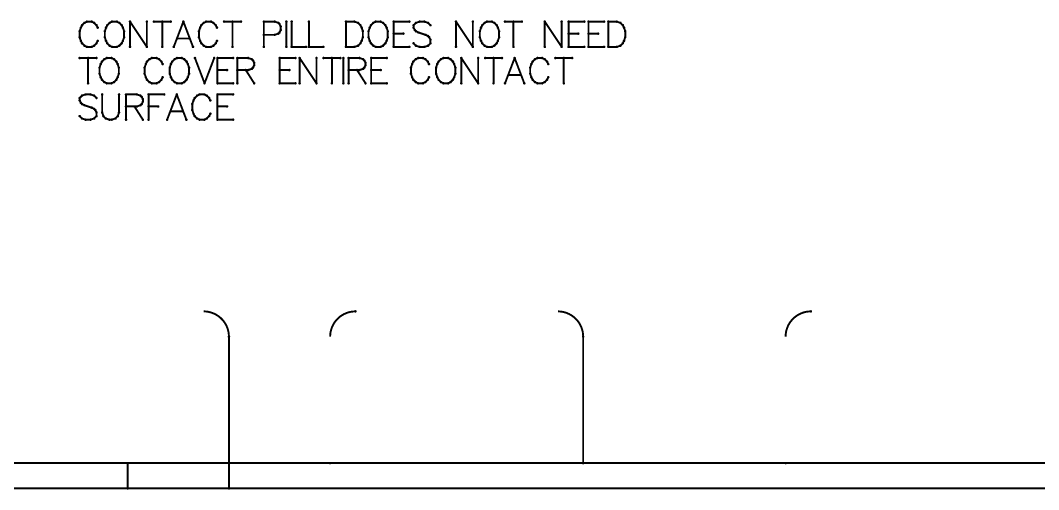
# Model space of a CAD drawing. Extents: x 0 to 200, y 0 to 200.
# Drawn here: x 67.76 to 108, y 117.95 to 136.51 of the extents above; entities that cross this region are included whole.
import ezdxf

# ---------------------------------------------------------------- set-up
doc = ezdxf.new("R2010")
doc.units = 0
doc.layers.get('0').update_dxf_attribs({"linetype": 'CONTINUOUS'})
doc.layers.add('gm1', color=1, linetype='CONTINUOUS')
doc.layers.add('gm2', color=1, linetype='CONTINUOUS')

# ---------------------------------------------------------------- blocks, each defined once
blk = doc.blocks.new('D10')
at = {"const_width": 0.05}
blk.add_lwpolyline([(-0.025, 0, 1), (0.025, 0, 1)], format="xyb", close=True, dxfattribs=at)

msp = doc.modelspace()

# ---------------------------------------------------------------- linework, layer by layer
at = {"layer": 'gm1', "color": 1, "const_width": 0.0762}
for points in [[(76.000152, 124.000248, 0.414214), (75.00015, 125.00025)], [(81.000162, 125.00025, 0.414214), (80.00016, 124.000248)], [(90.00018, 124.000248, 0.414214), (89.000178, 125.00025)], [(99.000198, 125.00025, 0.414214), (98.000196, 124.000248)]]:
    msp.add_lwpolyline(points, format="xyb", dxfattribs=at)
for points in [[(81.000162, 125.00025), (81.000162, 125.00025)], [(81.000162, 125.00025), (81.000162, 125.00025)], [(99.000198, 125.00025), (99.000198, 125.00025)], [(99.000198, 125.00025), (99.000198, 125.00025)], [(76.000152, 124.000248), (76.000152, 124.000248)], [(76.000152, 124.000248), (76.000152, 124.000248)], [(76.000152, 119.000238), (76.000152, 124.000248)], [(90.00018, 124.000248), (90.00018, 124.000248)], [(90.00018, 124.000248), (90.00018, 124.000248)], [(90.00018, 119.000238), (90.00018, 124.000248)], [(148.000296, 119.000238), (46.000092, 119.000238)], [(72.000144, 119.000238), (72.000144, 118.000236)], [(76.000152, 118.000236), (76.000152, 119.000238)], [(46.000092, 118.000236), (148.000296, 118.000236)]]:
    msp.add_lwpolyline(points, dxfattribs=at)
at = {"layer": 'gm2', "color": 1, "const_width": 0.0762}
for points in [[(70.19536, 136.317703), (70.290581, 136.412913)], [(70.290581, 136.412913), (70.385791, 136.460543)], [(70.385791, 136.460543), (70.576231, 136.460543)], [(70.576231, 136.460543), (70.671451, 136.412913)], [(70.671451, 136.412913), (70.766662, 136.317703)], [(71.285603, 136.412913), (71.190382, 136.317703)], [(71.380823, 136.460543), (71.285603, 136.412913)], [(71.571253, 136.460543), (71.380823, 136.460543)], [(71.666473, 136.412913), (71.571253, 136.460543)], [(71.761694, 136.317703), (71.666473, 136.412913)], [(72.090194, 136.460543), (72.090194, 135.460731)], [(72.756716, 135.460731), (72.090194, 136.460543)], [(72.756716, 136.460543), (72.756716, 135.460731)], [(73.699377, 136.460543), (73.032846, 136.460543)], [(73.366117, 135.460731), (73.366117, 136.460543)], [(74.199268, 136.460543), (73.818398, 135.460731)], [(74.580139, 135.460731), (74.199268, 136.460543)], [(75.00386, 136.412913), (74.90864, 136.317703)], [(75.09908, 136.460543), (75.00386, 136.412913)], [(75.289511, 136.460543), (75.09908, 136.460543)], [(75.384731, 136.412913), (75.289511, 136.460543)], [(75.479951, 136.317703), (75.384731, 136.412913)], [(76.474973, 136.460543), (75.808452, 136.460543)], [(76.141712, 135.460731), (76.141712, 136.460543)], [(77.808026, 136.460543), (77.379545, 136.460543)], [(77.379545, 136.460543), (77.379545, 135.460731)], [(77.950856, 136.412913), (77.808026, 136.460543)], [(77.998456, 136.365313), (77.950856, 136.412913)], [(78.269837, 135.460731), (78.269837, 136.460543)], [(78.479307, 136.460543), (78.479307, 135.460731)], [(79.160118, 135.460731), (79.160118, 136.460543)], [(80.626471, 135.460731), (80.626471, 136.460543)], [(80.626471, 136.460543), (80.959742, 136.460543)], [(80.959742, 136.460543), (81.102562, 136.412913)], [(81.102562, 136.412913), (81.197782, 136.317703)], [(81.707193, 136.412913), (81.611983, 136.317703)], [(81.802414, 136.460543), (81.707193, 136.412913)], [(81.992854, 136.460543), (81.802414, 136.460543)], [(82.088074, 136.412913), (81.992854, 136.460543)], [(82.183284, 136.317703), (82.088074, 136.412913)], [(83.130706, 136.460543), (82.511785, 136.460543)], [(82.511785, 136.460543), (82.511785, 135.460731)], [(83.297337, 136.317703), (83.392557, 136.412913)], [(83.392557, 136.412913), (83.535377, 136.460543)], [(83.535377, 136.460543), (83.725817, 136.460543)], [(83.725817, 136.460543), (83.868648, 136.412913)], [(83.868648, 136.412913), (83.963858, 136.317703)], [(84.97317, 135.460731), (84.97317, 136.460543)], [(84.97317, 136.460543), (85.639691, 135.460731)], [(85.639691, 135.460731), (85.639691, 136.460543)], [(86.106262, 136.412913), (86.011042, 136.317703)], [(86.201482, 136.460543), (86.106262, 136.412913)], [(86.391913, 136.460543), (86.201482, 136.460543)], [(86.487133, 136.412913), (86.391913, 136.460543)], [(86.582353, 136.317703), (86.487133, 136.412913)], [(87.577375, 136.460543), (86.910854, 136.460543)], [(87.244114, 136.460543), (87.244114, 135.460731)], [(89.148478, 135.460731), (88.481947, 136.460543)], [(88.481947, 136.460543), (88.481947, 135.460731)], [(89.148478, 135.460731), (89.148478, 136.460543)], [(90.04352, 136.460543), (89.424609, 136.460543)], [(89.424609, 136.460543), (89.424609, 135.460731)], [(90.21015, 135.460731), (90.21015, 136.460543)], [(90.21015, 136.460543), (90.829072, 136.460543)], [(90.995702, 135.460731), (90.995702, 136.460543)], [(90.995702, 136.460543), (91.328963, 136.460543)], [(91.328963, 136.460543), (91.471793, 136.412913)], [(91.471793, 136.412913), (91.567003, 136.317703)], [(70.10014, 136.079652), (70.14775, 136.222482)], [(70.10014, 135.841612), (70.10014, 136.079652)], [(70.14775, 136.222482), (70.19536, 136.317703)], [(70.766662, 136.317703), (70.814272, 136.222482)], [(71.142772, 136.222482), (71.095162, 136.079652)], [(71.095162, 136.079652), (71.095162, 135.841612)], [(71.190382, 136.317703), (71.142772, 136.222482)], [(71.809304, 136.222482), (71.761694, 136.317703)], [(71.856914, 136.079652), (71.809304, 136.222482)], [(71.856914, 135.841612), (71.856914, 136.079652)], [(74.86103, 136.222482), (74.81342, 136.079652)], [(74.81342, 136.079652), (74.81342, 135.841612)], [(74.90864, 136.317703), (74.86103, 136.222482)], [(75.479951, 136.317703), (75.527561, 136.222482)], [(77.950856, 135.984452), (77.998456, 136.032052)], [(78.046066, 136.270093), (77.998456, 136.365313)], [(77.998456, 136.032052), (78.046066, 136.127252)], [(78.046066, 136.127252), (78.046066, 136.270093)], [(81.197782, 136.317703), (81.245392, 136.222482)], [(81.245392, 136.222482), (81.293003, 136.079652)], [(81.293003, 136.079652), (81.293003, 135.841612)], [(81.564373, 136.222482), (81.516763, 136.079652)], [(81.516763, 136.079652), (81.516763, 135.841612)], [(81.611983, 136.317703), (81.564373, 136.222482)], [(82.230894, 136.222482), (82.183284, 136.317703)], [(82.278505, 136.079652), (82.230894, 136.222482)], [(82.278505, 135.841612), (82.278505, 136.079652)], [(83.297337, 136.222482), (83.297337, 136.317703)], [(83.344947, 136.127252), (83.297337, 136.222482)], [(83.392557, 136.079652), (83.344947, 136.127252)], [(83.487777, 136.032052), (83.392557, 136.079652)], [(83.773428, 135.936822), (83.487777, 136.032052)], [(85.963432, 136.222482), (85.915822, 136.079652)], [(85.915822, 136.079652), (85.915822, 135.841612)], [(86.011042, 136.317703), (85.963432, 136.222482)], [(86.629963, 136.222482), (86.582353, 136.317703)], [(86.677573, 136.079652), (86.629963, 136.222482)], [(86.677573, 135.841612), (86.677573, 136.079652)], [(91.567003, 136.317703), (91.614613, 136.222482)], [(91.614613, 136.222482), (91.662223, 136.079652)], [(91.662223, 136.079652), (91.662223, 135.841612)], [(70.14775, 135.698791), (70.10014, 135.841612)], [(70.14775, 135.698791), (70.19536, 135.603571)], [(70.19536, 135.603571), (70.290581, 135.508361)], [(70.671451, 135.508361), (70.766662, 135.603571)], [(70.766662, 135.603571), (70.814272, 135.698791)], [(71.095162, 135.841612), (71.142772, 135.698791)], [(71.142772, 135.698791), (71.190382, 135.603571)], [(71.190382, 135.603571), (71.285603, 135.508361)], [(71.666473, 135.508361), (71.761694, 135.603571)], [(71.761694, 135.603571), (71.809304, 135.698791)], [(71.809304, 135.698791), (71.856914, 135.841612)], [(73.961228, 135.794002), (74.437309, 135.794002)], [(74.81342, 135.841612), (74.86103, 135.698791)], [(74.86103, 135.698791), (74.90864, 135.603571)], [(74.90864, 135.603571), (75.00386, 135.508361)], [(75.384731, 135.508361), (75.479951, 135.603571)], [(75.479951, 135.603571), (75.527561, 135.698791)], [(77.379545, 135.936822), (77.808026, 135.936822)], [(77.808026, 135.936822), (77.950856, 135.984452)], [(81.197782, 135.603571), (81.102562, 135.508361)], [(81.245392, 135.698791), (81.197782, 135.603571)], [(81.293003, 135.841612), (81.245392, 135.698791)], [(81.516763, 135.841612), (81.564373, 135.698791)], [(81.564373, 135.698791), (81.611983, 135.603571)], [(81.611983, 135.603571), (81.707193, 135.508361)], [(82.088074, 135.508361), (82.183284, 135.603571)], [(82.183284, 135.603571), (82.230894, 135.698791)], [(82.230894, 135.698791), (82.278505, 135.841612)], [(82.892656, 135.984452), (82.511785, 135.984452)], [(83.392557, 135.508361), (83.297337, 135.603571)], [(83.868648, 135.889222), (83.773428, 135.936822)], [(83.916248, 135.841612), (83.868648, 135.889222)], [(83.868648, 135.508361), (83.963858, 135.603571)], [(83.963858, 135.746391), (83.916248, 135.841612)], [(83.963858, 135.603571), (83.963858, 135.746391)], [(85.915822, 135.841612), (85.963432, 135.698791)], [(85.963432, 135.698791), (86.011042, 135.603571)], [(86.011042, 135.603571), (86.106262, 135.508361)], [(86.487133, 135.508361), (86.582353, 135.603571)], [(86.582353, 135.603571), (86.629963, 135.698791)], [(86.629963, 135.698791), (86.677573, 135.841612)], [(89.80548, 135.984452), (89.424609, 135.984452)], [(90.21015, 135.984452), (90.591021, 135.984452)], [(91.567003, 135.603571), (91.471793, 135.508361)], [(91.614613, 135.698791), (91.567003, 135.603571)], [(91.662223, 135.841612), (91.614613, 135.698791)], [(70.290581, 135.508361), (70.385791, 135.460731)], [(70.385791, 135.460731), (70.576231, 135.460731)], [(70.576231, 135.460731), (70.671451, 135.508361)], [(71.285603, 135.508361), (71.380823, 135.460731)], [(71.380823, 135.460731), (71.571253, 135.460731)], [(71.571253, 135.460731), (71.666473, 135.508361)], [(75.00386, 135.508361), (75.09908, 135.460731)], [(75.09908, 135.460731), (75.289511, 135.460731)], [(75.289511, 135.460731), (75.384731, 135.508361)], [(78.479307, 135.460731), (79.050618, 135.460731)], [(79.160118, 135.460731), (79.731429, 135.460731)], [(80.959742, 135.460731), (80.626471, 135.460731)], [(81.102562, 135.508361), (80.959742, 135.460731)], [(81.707193, 135.508361), (81.802414, 135.460731)], [(81.802414, 135.460731), (81.992854, 135.460731)], [(81.992854, 135.460731), (82.088074, 135.508361)], [(82.511785, 135.460731), (83.130706, 135.460731)], [(83.392557, 135.508361), (83.535377, 135.460731)], [(83.535377, 135.460731), (83.725817, 135.460731)], [(83.725817, 135.460731), (83.868648, 135.508361)], [(86.106262, 135.508361), (86.201482, 135.460731)], [(86.201482, 135.460731), (86.391913, 135.460731)], [(86.391913, 135.460731), (86.487133, 135.508361)], [(89.424609, 135.460731), (90.04352, 135.460731)], [(90.829072, 135.460731), (90.21015, 135.460731)], [(91.328963, 135.460731), (90.995702, 135.460731)], [(91.471793, 135.508361), (91.328963, 135.460731)], [(70.766662, 135.02078), (70.10014, 135.02078)], [(70.433401, 134.021008), (70.433401, 135.02078)], [(70.933302, 134.78274), (70.885692, 134.639899)], [(70.980902, 134.87796), (70.933302, 134.78274)], [(71.076122, 134.97319), (70.980902, 134.87796)], [(71.171342, 135.02078), (71.076122, 134.97319)], [(71.361783, 135.02078), (71.171342, 135.02078)], [(71.456993, 134.97319), (71.361783, 135.02078)], [(71.552213, 134.87796), (71.456993, 134.97319)], [(71.599823, 134.78274), (71.552213, 134.87796)], [(71.647433, 134.639899), (71.599823, 134.78274)], [(72.713875, 134.78274), (72.666265, 134.639899)], [(72.761476, 134.87796), (72.713875, 134.78274)], [(72.856696, 134.97319), (72.761476, 134.87796)], [(72.951916, 135.02078), (72.856696, 134.97319)], [(73.142356, 135.02078), (72.951916, 135.02078)], [(73.237566, 134.97319), (73.142356, 135.02078)], [(73.332787, 134.87796), (73.237566, 134.97319)], [(73.380397, 134.78274), (73.332787, 134.87796)], [(73.708897, 134.78274), (73.661287, 134.639899)], [(73.756508, 134.87796), (73.708897, 134.78274)], [(73.851728, 134.97319), (73.756508, 134.87796)], [(73.946938, 135.02078), (73.851728, 134.97319)], [(74.137378, 135.02078), (73.946938, 135.02078)], [(74.232598, 134.97319), (74.137378, 135.02078)], [(74.327809, 134.87796), (74.232598, 134.97319)], [(74.375419, 134.78274), (74.327809, 134.87796)], [(74.423029, 134.639899), (74.375419, 134.78274)], [(75.03719, 134.021008), (74.656319, 135.02078)], [(75.418061, 135.02078), (75.03719, 134.021008)], [(75.546601, 135.02078), (75.546601, 134.021008)], [(76.165512, 135.02078), (75.546601, 135.02078)], [(76.332153, 134.021008), (76.332153, 135.02078)], [(76.332153, 135.02078), (76.760634, 135.02078)], [(76.760634, 135.02078), (76.903454, 134.97319)], [(76.903454, 134.97319), (76.951064, 134.92556)], [(76.951064, 134.92556), (76.998674, 134.83035)], [(76.998674, 134.83035), (76.998674, 134.735129)], [(78.007986, 134.021008), (78.007986, 135.02078)], [(78.007986, 135.02078), (78.626897, 135.02078)], [(79.460059, 134.021008), (78.793528, 135.02078)], [(78.793528, 135.02078), (78.793528, 134.021008)], [(79.460059, 135.02078), (79.460059, 134.021008)], [(80.402711, 135.02078), (79.736189, 135.02078)], [(80.06945, 135.02078), (80.06945, 134.021008)], [(80.521731, 134.021008), (80.521731, 135.02078)], [(81.159692, 135.02078), (80.731211, 135.02078)], [(80.731211, 135.02078), (80.731211, 134.021008)], [(81.302523, 134.97319), (81.159692, 135.02078)], [(81.350133, 134.92556), (81.302523, 134.97319)], [(81.397743, 134.83035), (81.350133, 134.92556)], [(81.397743, 134.735129), (81.397743, 134.83035)], [(82.240414, 135.02078), (81.621503, 135.02078)], [(81.621503, 135.02078), (81.621503, 134.021008)], [(83.240206, 134.78274), (83.192596, 134.639899)], [(83.287817, 134.87796), (83.240206, 134.78274)], [(83.383037, 134.97319), (83.287817, 134.87796)], [(83.478247, 135.02078), (83.383037, 134.97319)], [(83.668687, 135.02078), (83.478247, 135.02078)], [(83.763908, 134.97319), (83.668687, 135.02078)], [(83.859118, 134.87796), (83.763908, 134.97319)], [(83.906728, 134.78274), (83.859118, 134.87796)], [(84.235228, 134.78274), (84.187618, 134.639899)], [(84.282839, 134.87796), (84.235228, 134.78274)], [(84.378059, 134.97319), (84.282839, 134.87796)], [(84.473279, 135.02078), (84.378059, 134.97319)], [(84.663709, 135.02078), (84.473279, 135.02078)], [(84.75893, 134.97319), (84.663709, 135.02078)], [(84.85415, 134.87796), (84.75893, 134.97319)], [(84.90176, 134.78274), (84.85415, 134.87796)], [(84.94937, 134.639899), (84.90176, 134.78274)], [(85.18265, 135.02078), (85.18265, 134.021008)], [(85.849172, 134.021008), (85.18265, 135.02078)], [(85.849172, 135.02078), (85.849172, 134.021008)], [(86.791834, 135.02078), (86.125302, 135.02078)], [(86.458573, 134.021008), (86.458573, 135.02078)], [(87.291725, 135.02078), (86.910854, 134.021008)], [(87.672595, 134.021008), (87.291725, 135.02078)], [(87.953486, 134.78274), (87.905876, 134.639899)], [(88.001096, 134.87796), (87.953486, 134.78274)], [(88.096316, 134.97319), (88.001096, 134.87796)], [(88.191536, 135.02078), (88.096316, 134.97319)], [(88.381967, 135.02078), (88.191536, 135.02078)], [(88.477187, 134.97319), (88.381967, 135.02078)], [(88.572407, 134.87796), (88.477187, 134.97319)], [(88.620017, 134.78274), (88.572407, 134.87796)], [(88.900908, 135.02078), (89.567429, 135.02078)], [(89.234168, 135.02078), (89.234168, 134.021008)], [(70.885692, 134.639899), (70.885692, 134.401869)], [(70.885692, 134.401869), (70.933302, 134.259039)], [(71.599823, 134.259039), (71.647433, 134.401869)], [(71.647433, 134.401869), (71.647433, 134.639899)], [(72.666265, 134.639899), (72.666265, 134.401869)], [(72.666265, 134.401869), (72.713875, 134.259039)], [(73.661287, 134.639899), (73.661287, 134.401869)], [(73.661287, 134.401869), (73.708897, 134.259039)], [(74.375419, 134.259039), (74.423029, 134.401869)], [(74.423029, 134.401869), (74.423029, 134.639899)], [(75.546601, 134.544689), (75.927472, 134.544689)], [(76.760634, 134.544689), (76.332153, 134.544689)], [(76.665413, 134.544689), (76.998674, 134.021008)], [(76.903454, 134.592299), (76.760634, 134.544689)], [(76.951064, 134.639899), (76.903454, 134.592299)], [(76.998674, 134.735129), (76.951064, 134.639899)], [(78.007986, 134.544689), (78.388857, 134.544689)], [(80.731211, 134.544689), (81.159692, 134.544689)], [(81.397743, 134.021008), (81.064482, 134.544689)], [(81.159692, 134.544689), (81.302523, 134.592299)], [(81.302523, 134.592299), (81.350133, 134.639899)], [(81.350133, 134.639899), (81.397743, 134.735129)], [(81.621503, 134.544689), (82.002374, 134.544689)], [(83.192596, 134.639899), (83.192596, 134.401869)], [(83.192596, 134.401869), (83.240206, 134.259039)], [(84.187618, 134.639899), (84.187618, 134.401869)], [(84.187618, 134.401869), (84.235228, 134.259039)], [(84.90176, 134.259039), (84.94937, 134.401869)], [(84.94937, 134.401869), (84.94937, 134.639899)], [(87.905876, 134.639899), (87.905876, 134.401869)], [(87.905876, 134.401869), (87.953486, 134.259039)], [(70.933302, 134.259039), (70.980902, 134.163808)], [(70.980902, 134.163808), (71.076122, 134.068608)], [(71.076122, 134.068608), (71.171342, 134.021008)], [(71.171342, 134.021008), (71.361783, 134.021008)], [(71.361783, 134.021008), (71.456993, 134.068608)], [(71.456993, 134.068608), (71.552213, 134.163808)], [(71.552213, 134.163808), (71.599823, 134.259039)], [(72.713875, 134.259039), (72.761476, 134.163808)], [(72.761476, 134.163808), (72.856696, 134.068608)], [(72.856696, 134.068608), (72.951916, 134.021008)], [(72.951916, 134.021008), (73.142356, 134.021008)], [(73.142356, 134.021008), (73.237566, 134.068608)], [(73.237566, 134.068608), (73.332787, 134.163808)], [(73.332787, 134.163808), (73.380397, 134.259039)], [(73.708897, 134.259039), (73.756508, 134.163808)], [(73.756508, 134.163808), (73.851728, 134.068608)], [(73.851728, 134.068608), (73.946938, 134.021008)], [(73.946938, 134.021008), (74.137378, 134.021008)], [(74.137378, 134.021008), (74.232598, 134.068608)], [(74.232598, 134.068608), (74.327809, 134.163808)], [(74.327809, 134.163808), (74.375419, 134.259039)], [(75.546601, 134.021008), (76.165512, 134.021008)], [(78.626897, 134.021008), (78.007986, 134.021008)], [(81.621503, 134.021008), (82.240414, 134.021008)], [(83.240206, 134.259039), (83.287817, 134.163808)], [(83.287817, 134.163808), (83.383037, 134.068608)], [(83.383037, 134.068608), (83.478247, 134.021008)], [(83.478247, 134.021008), (83.668687, 134.021008)], [(83.668687, 134.021008), (83.763908, 134.068608)], [(83.763908, 134.068608), (83.859118, 134.163808)], [(83.859118, 134.163808), (83.906728, 134.259039)], [(84.235228, 134.259039), (84.282839, 134.163808)], [(84.282839, 134.163808), (84.378059, 134.068608)], [(84.378059, 134.068608), (84.473279, 134.021008)], [(84.473279, 134.021008), (84.663709, 134.021008)], [(84.663709, 134.021008), (84.75893, 134.068608)], [(84.75893, 134.068608), (84.85415, 134.163808)], [(84.85415, 134.163808), (84.90176, 134.259039)], [(87.053684, 134.354259), (87.529765, 134.354259)], [(87.953486, 134.259039), (88.001096, 134.163808)], [(88.001096, 134.163808), (88.096316, 134.068608)], [(88.096316, 134.068608), (88.191536, 134.021008)], [(88.191536, 134.021008), (88.381967, 134.021008)], [(88.381967, 134.021008), (88.477187, 134.068608)], [(88.477187, 134.068608), (88.572407, 134.163808)], [(88.572407, 134.163808), (88.620017, 134.259039)], [(70.19536, 133.533427), (70.338181, 133.581027)], [(70.338181, 133.581027), (70.528621, 133.581027)], [(70.528621, 133.581027), (70.671451, 133.533427)], [(70.990422, 133.581027), (70.990422, 132.866906)], [(71.656953, 132.866906), (71.656953, 133.581027)], [(71.933084, 133.581027), (71.933084, 132.581245)], [(71.933084, 133.581027), (72.361565, 133.581027)], [(72.361565, 133.581027), (72.504395, 133.533427)], [(72.823366, 132.581245), (72.823366, 133.581027)], [(72.823366, 133.581027), (73.442287, 133.581027)], [(73.937418, 133.581027), (73.556547, 132.581245)], [(74.318289, 132.581245), (73.937418, 133.581027)], [(74.83723, 133.581027), (74.742009, 133.533427)], [(75.02767, 133.581027), (74.83723, 133.581027)], [(75.12288, 133.533427), (75.02767, 133.581027)], [(76.165512, 133.581027), (75.546601, 133.581027)], [(75.546601, 133.581027), (75.546601, 132.581245)], [(70.10014, 133.438207), (70.19536, 133.533427)], [(70.10014, 133.342997), (70.10014, 133.438207)], [(70.14775, 133.247776), (70.10014, 133.342997)], [(70.19536, 133.200176), (70.14775, 133.247776)], [(70.290581, 133.152546), (70.19536, 133.200176)], [(70.671451, 133.533427), (70.766662, 133.438207)], [(72.504395, 133.533427), (72.551995, 133.485817)], [(72.551995, 133.200176), (72.504395, 133.152546)], [(72.551995, 133.485817), (72.599605, 133.390607)], [(72.599605, 133.295387), (72.551995, 133.200176)], [(72.599605, 133.390607), (72.599605, 133.295387)], [(74.599189, 133.342997), (74.551579, 133.200176)], [(74.551579, 133.200176), (74.551579, 132.962116)], [(74.646789, 133.438207), (74.599189, 133.342997)], [(74.742009, 133.533427), (74.646789, 133.438207)], [(75.2181, 133.438207), (75.12288, 133.533427)], [(75.265711, 133.342997), (75.2181, 133.438207)], [(70.576231, 133.057336), (70.290581, 133.152546)], [(70.671451, 133.009726), (70.576231, 133.057336)], [(70.719051, 132.962116), (70.671451, 133.009726)], [(70.766662, 132.866906), (70.719051, 132.962116)], [(70.766662, 132.724085), (70.766662, 132.866906)], [(70.990422, 132.866906), (71.038032, 132.724085)], [(71.609343, 132.724085), (71.656953, 132.866906)], [(72.361565, 133.104946), (71.933084, 133.104946)], [(72.266345, 133.104946), (72.599605, 132.581245)], [(72.504395, 133.152546), (72.361565, 133.104946)], [(73.204246, 133.104946), (72.823366, 133.104946)], [(73.699377, 132.914516), (74.175468, 132.914516)], [(74.551579, 132.962116), (74.599189, 132.819296)], [(74.599189, 132.819296), (74.646789, 132.724085)], [(75.2181, 132.724085), (75.265711, 132.819296)], [(75.927472, 133.104946), (75.546601, 133.104946)], [(70.19536, 132.628855), (70.10014, 132.724085)], [(70.19536, 132.628855), (70.338181, 132.581245)], [(70.338181, 132.581245), (70.528621, 132.581245)], [(70.528621, 132.581245), (70.671451, 132.628855)], [(70.671451, 132.628855), (70.766662, 132.724085)], [(71.038032, 132.724085), (71.133252, 132.628855)], [(71.133252, 132.628855), (71.276083, 132.581245)], [(71.276083, 132.581245), (71.371303, 132.581245)], [(71.371303, 132.581245), (71.514123, 132.628855)], [(71.514123, 132.628855), (71.609343, 132.724085)], [(74.646789, 132.724085), (74.742009, 132.628855)], [(74.742009, 132.628855), (74.83723, 132.581245)], [(74.83723, 132.581245), (75.02767, 132.581245)], [(75.02767, 132.581245), (75.12288, 132.628855)], [(75.12288, 132.628855), (75.2181, 132.724085)], [(75.546601, 132.581245), (76.165512, 132.581245)]]:
    msp.add_lwpolyline(points, dxfattribs=at)

# ---------------------------------------------------------------- block references
at = {"layer": 'gm1'}
for p in [(81.000162, 125.00025), (81.000162, 125.00025), (81.000162, 125.00025), (81.000162, 125.00025), (99.000198, 125.00025), (99.000198, 125.00025), (99.000198, 125.00025), (99.000198, 125.00025), (76.000152, 124.000248), (76.000152, 124.000248), (76.000152, 124.000248), (76.000152, 124.000248), (90.00018, 124.000248), (90.00018, 124.000248), (90.00018, 124.000248), (90.00018, 124.000248), (72.000144, 119.000238), (76.000152, 119.000238), (80.00016, 119.000238), (90.00018, 119.000238), (98.000196, 119.000238), (72.000144, 118.000236), (76.000152, 118.000236)]:
    msp.add_blockref('D10', p, dxfattribs=at)
at = {"layer": 'gm2'}
for p in [(70.290581, 136.412913), (70.385791, 136.460543), (70.576231, 136.460543), (70.671451, 136.412913), (71.285603, 136.412913), (71.380823, 136.460543), (71.571253, 136.460543), (71.666473, 136.412913), (72.090194, 136.460543), (72.090194, 136.460543), (72.756716, 136.460543), (73.032846, 136.460543), (73.366117, 136.460543), (73.699377, 136.460543), (74.199268, 136.460543), (74.199268, 136.460543), (75.00386, 136.412913), (75.09908, 136.460543), (75.289511, 136.460543), (75.384731, 136.412913), (75.808452, 136.460543), (76.141712, 136.460543), (76.474973, 136.460543), (77.379545, 136.460543), (77.808026, 136.460543), (77.950856, 136.412913), (77.950856, 136.412913), (78.269837, 136.460543), (78.479307, 136.460543), (79.160118, 136.460543), (80.626471, 136.460543), (80.959742, 136.460543), (81.102562, 136.412913), (81.707193, 136.412913), (81.802414, 136.460543), (81.992854, 136.460543), (82.088074, 136.412913), (82.511785, 136.460543), (83.130706, 136.460543), (83.392557, 136.412913), (83.535377, 136.460543), (83.725817, 136.460543), (83.868648, 136.412913), (84.97317, 136.460543), (85.639691, 136.460543), (86.106262, 136.412913), (86.201482, 136.460543), (86.391913, 136.460543), (86.487133, 136.412913), (86.910854, 136.460543), (87.244114, 136.460543), (87.577375, 136.460543), (88.481947, 136.460543), (89.148478, 136.460543), (89.424609, 136.460543), (90.04352, 136.460543), (90.21015, 136.460543), (90.829072, 136.460543), (90.995702, 136.460543), (91.328963, 136.460543), (91.471793, 136.412913), (70.10014, 136.079652), (70.14775, 136.222482), (70.19536, 136.317703), (70.766662, 136.317703), (70.814272, 136.222482), (71.095162, 136.079652), (71.142772, 136.222482), (71.190382, 136.317703), (71.761694, 136.317703), (71.809304, 136.222482), (71.856914, 136.079652), (74.81342, 136.079652), (74.86103, 136.222482), (74.90864, 136.317703), (74.90864, 136.317703), (75.479951, 136.317703), (75.479951, 136.317703), (75.527561, 136.222482), (77.950856, 135.984452), (77.998456, 136.365313), (77.998456, 136.032052), (78.046066, 136.270093), (78.046066, 136.127252), (81.197782, 136.317703), (81.197782, 136.317703), (81.245392, 136.222482), (81.293003, 136.079652), (81.516763, 136.079652), (81.564373, 136.222482), (81.611983, 136.317703), (82.183284, 136.317703), (82.183284, 136.317703), (82.230894, 136.222482), (82.278505, 136.079652), (82.511785, 135.984452), (82.892656, 135.984452), (83.297337, 136.317703), (83.297337, 136.222482), (83.344947, 136.127252), (83.392557, 136.079652), (83.487777, 136.032052), (83.963858, 136.317703), (85.915822, 136.079652), (85.963432, 136.222482), (86.011042, 136.317703), (86.011042, 136.317703), (86.582353, 136.317703), (86.629963, 136.222482), (86.677573, 136.079652), (89.424609, 135.984452), (89.80548, 135.984452), (90.21015, 135.984452), (90.591021, 135.984452), (91.567003, 136.317703), (91.614613, 136.222482), (91.662223, 136.079652), (70.10014, 135.841612), (70.14775, 135.698791), (70.14775, 135.698791), (70.19536, 135.603571), (70.19536, 135.603571), (70.766662, 135.603571), (70.814272, 135.698791), (71.095162, 135.841612), (71.142772, 135.698791), (71.142772, 135.698791), (71.190382, 135.603571), (71.761694, 135.603571), (71.809304, 135.698791), (71.856914, 135.841612), (73.961228, 135.794002), (74.437309, 135.794002), (74.81342, 135.841612), (74.81342, 135.841612), (74.86103, 135.698791), (74.90864, 135.603571), (75.479951, 135.603571), (75.527561, 135.698791), (77.379545, 135.936822), (77.808026, 135.936822), (81.197782, 135.603571), (81.245392, 135.698791), (81.293003, 135.841612), (81.516763, 135.841612), (81.564373, 135.698791), (81.611983, 135.603571), (82.183284, 135.603571), (82.230894, 135.698791), (82.278505, 135.841612), (83.297337, 135.603571), (83.773428, 135.936822), (83.868648, 135.889222), (83.916248, 135.841612), (83.963858, 135.746391), (83.963858, 135.603571), (85.915822, 135.841612), (85.963432, 135.698791), (86.011042, 135.603571), (86.582353, 135.603571), (86.629963, 135.698791), (86.677573, 135.841612), (91.567003, 135.603571), (91.567003, 135.603571), (91.614613, 135.698791), (91.662223, 135.841612), (70.290581, 135.508361), (70.385791, 135.460731), (70.576231, 135.460731), (70.671451, 135.508361), (71.285603, 135.508361), (71.380823, 135.460731), (71.571253, 135.460731), (71.666473, 135.508361), (72.090194, 135.460731), (72.756716, 135.460731), (72.756716, 135.460731), (73.366117, 135.460731), (73.818398, 135.460731), (74.580139, 135.460731), (75.00386, 135.508361), (75.09908, 135.460731), (75.289511, 135.460731), (75.384731, 135.508361), (76.141712, 135.460731), (77.379545, 135.460731), (78.269837, 135.460731), (78.479307, 135.460731), (78.479307, 135.460731), (79.050618, 135.460731), (79.160118, 135.460731), (79.160118, 135.460731), (79.731429, 135.460731), (80.626471, 135.460731), (80.959742, 135.460731), (81.102562, 135.508361), (81.707193, 135.508361), (81.802414, 135.460731), (81.992854, 135.460731), (82.088074, 135.508361), (82.511785, 135.460731), (83.130706, 135.460731), (83.392557, 135.508361), (83.392557, 135.508361), (83.535377, 135.460731), (83.725817, 135.460731), (83.868648, 135.508361), (84.97317, 135.460731), (85.639691, 135.460731), (86.106262, 135.508361), (86.201482, 135.460731), (86.391913, 135.460731), (86.487133, 135.508361), (87.244114, 135.460731), (88.481947, 135.460731), (89.148478, 135.460731), (89.148478, 135.460731), (89.424609, 135.460731), (90.04352, 135.460731), (90.21015, 135.460731), (90.829072, 135.460731), (90.995702, 135.460731), (91.328963, 135.460731), (91.471793, 135.508361), (70.10014, 135.02078), (70.433401, 135.02078), (70.766662, 135.02078), (70.933302, 134.78274), (70.980902, 134.87796), (71.076122, 134.97319), (71.171342, 135.02078), (71.361783, 135.02078), (71.456993, 134.97319), (71.552213, 134.87796), (71.599823, 134.78274), (72.713875, 134.78274), (72.761476, 134.87796), (72.761476, 134.87796), (72.856696, 134.97319), (72.951916, 135.02078), (73.142356, 135.02078), (73.237566, 134.97319), (73.332787, 134.87796), (73.380397, 134.78274), (73.708897, 134.78274), (73.756508, 134.87796), (73.851728, 134.97319), (73.946938, 135.02078), (74.137378, 135.02078), (74.232598, 134.97319), (74.327809, 134.87796), (74.375419, 134.78274), (74.656319, 135.02078), (75.418061, 135.02078), (75.546601, 135.02078), (75.546601, 135.02078), (76.165512, 135.02078), (76.332153, 135.02078), (76.760634, 135.02078), (76.903454, 134.97319), (76.951064, 134.92556), (76.998674, 134.83035), (78.007986, 135.02078), (78.626897, 135.02078), (78.793528, 135.02078), (79.460059, 135.02078), (79.736189, 135.02078), (80.06945, 135.02078), (80.402711, 135.02078), (80.521731, 135.02078), (80.731211, 135.02078), (81.159692, 135.02078), (81.302523, 134.97319), (81.350133, 134.92556), (81.397743, 134.83035), (81.621503, 135.02078), (82.240414, 135.02078), (83.240206, 134.78274), (83.287817, 134.87796), (83.383037, 134.97319), (83.478247, 135.02078), (83.668687, 135.02078), (83.763908, 134.97319), (83.859118, 134.87796), (83.906728, 134.78274), (84.235228, 134.78274), (84.282839, 134.87796), (84.282839, 134.87796), (84.378059, 134.97319), (84.473279, 135.02078), (84.663709, 135.02078), (84.75893, 134.97319), (84.85415, 134.87796), (84.90176, 134.78274), (85.18265, 135.02078), (85.18265, 135.02078), (85.849172, 135.02078), (86.125302, 135.02078), (86.458573, 135.02078), (86.791834, 135.02078), (87.291725, 135.02078), (87.291725, 135.02078), (87.953486, 134.78274), (88.001096, 134.87796), (88.096316, 134.97319), (88.191536, 135.02078), (88.381967, 135.02078), (88.477187, 134.97319), (88.477187, 134.97319), (88.572407, 134.87796), (88.620017, 134.78274), (88.900908, 135.02078), (89.234168, 135.02078), (89.567429, 135.02078), (70.885692, 134.639899), (70.885692, 134.401869), (71.647433, 134.639899), (71.647433, 134.401869), (72.666265, 134.639899), (72.666265, 134.401869), (73.661287, 134.639899), (73.661287, 134.401869), (74.423029, 134.639899), (74.423029, 134.401869), (75.546601, 134.544689), (75.927472, 134.544689), (76.332153, 134.544689), (76.665413, 134.544689), (76.760634, 134.544689), (76.903454, 134.592299), (76.951064, 134.639899), (76.998674, 134.735129), (78.007986, 134.544689), (78.388857, 134.544689), (80.731211, 134.544689), (81.064482, 134.544689), (81.159692, 134.544689), (81.302523, 134.592299), (81.350133, 134.639899), (81.397743, 134.735129), (81.621503, 134.544689), (82.002374, 134.544689), (83.192596, 134.639899), (83.192596, 134.401869), (84.187618, 134.639899), (84.187618, 134.401869), (84.94937, 134.639899), (84.94937, 134.401869), (87.905876, 134.639899), (87.905876, 134.401869), (70.433401, 134.021008), (70.933302, 134.259039), (70.980902, 134.163808), (71.076122, 134.068608), (71.171342, 134.021008), (71.361783, 134.021008), (71.456993, 134.068608), (71.456993, 134.068608), (71.552213, 134.163808), (71.599823, 134.259039), (72.713875, 134.259039), (72.761476, 134.163808), (72.856696, 134.068608), (72.951916, 134.021008), (73.142356, 134.021008), (73.237566, 134.068608), (73.332787, 134.163808), (73.380397, 134.259039), (73.708897, 134.259039), (73.708897, 134.259039), (73.756508, 134.163808), (73.851728, 134.068608), (73.946938, 134.021008), (74.137378, 134.021008), (74.232598, 134.068608), (74.327809, 134.163808), (74.375419, 134.259039), (75.03719, 134.021008), (75.546601, 134.021008), (76.165512, 134.021008), (76.332153, 134.021008), (76.998674, 134.021008), (78.007986, 134.021008), (78.626897, 134.021008), (78.793528, 134.021008), (79.460059, 134.021008), (80.06945, 134.021008), (80.521731, 134.021008), (80.731211, 134.021008), (81.397743, 134.021008), (81.621503, 134.021008), (82.240414, 134.021008), (83.240206, 134.259039), (83.287817, 134.163808), (83.287817, 134.163808), (83.383037, 134.068608), (83.478247, 134.021008), (83.668687, 134.021008), (83.763908, 134.068608), (83.859118, 134.163808), (83.906728, 134.259039), (84.235228, 134.259039), (84.282839, 134.163808), (84.378059, 134.068608), (84.473279, 134.021008), (84.663709, 134.021008), (84.75893, 134.068608), (84.85415, 134.163808), (84.90176, 134.259039), (85.18265, 134.021008), (85.849172, 134.021008), (85.849172, 134.021008), (86.458573, 134.021008), (86.910854, 134.021008), (87.053684, 134.354259), (87.529765, 134.354259), (87.672595, 134.021008), (87.953486, 134.259039), (88.001096, 134.163808), (88.096316, 134.068608), (88.191536, 134.021008), (88.381967, 134.021008), (88.477187, 134.068608), (88.572407, 134.163808), (88.620017, 134.259039), (89.234168, 134.021008), (70.338181, 133.581027), (70.528621, 133.581027), (70.990422, 133.581027), (71.656953, 133.581027), (71.933084, 133.581027), (71.933084, 133.581027), (72.361565, 133.581027), (72.823366, 133.581027), (73.442287, 133.581027), (73.937418, 133.581027), (74.83723, 133.581027), (75.02767, 133.581027), (75.546601, 133.581027), (76.165512, 133.581027), (70.10014, 133.438207), (70.10014, 133.342997), (70.14775, 133.247776), (70.19536, 133.533427), (70.19536, 133.200176), (70.671451, 133.533427), (70.766662, 133.438207), (72.504395, 133.533427), (72.551995, 133.485817), (72.551995, 133.200176), (72.551995, 133.200176), (72.599605, 133.390607), (72.599605, 133.295387), (74.551579, 133.200176), (74.599189, 133.342997), (74.646789, 133.438207), (74.742009, 133.533427), (75.12288, 133.533427), (75.2181, 133.438207), (75.265711, 133.342997), (70.290581, 133.152546), (70.576231, 133.057336), (70.671451, 133.009726), (70.719051, 132.962116), (70.766662, 132.866906), (70.990422, 132.866906), (71.656953, 132.866906), (71.933084, 133.104946), (72.266345, 133.104946), (72.361565, 133.104946), (72.504395, 133.152546), (72.823366, 133.104946), (73.204246, 133.104946), (73.699377, 132.914516), (74.175468, 132.914516), (74.551579, 132.962116), (74.599189, 132.819296), (75.265711, 132.819296), (75.546601, 133.104946), (75.927472, 133.104946), (70.10014, 132.724085), (70.19536, 132.628855), (70.19536, 132.628855), (70.338181, 132.581245), (70.528621, 132.581245), (70.671451, 132.628855), (70.766662, 132.724085), (71.038032, 132.724085), (71.133252, 132.628855), (71.276083, 132.581245), (71.371303, 132.581245), (71.514123, 132.628855), (71.514123, 132.628855), (71.609343, 132.724085), (71.933084, 132.581245), (72.599605, 132.581245), (72.823366, 132.581245), (73.556547, 132.581245), (74.318289, 132.581245), (74.646789, 132.724085), (74.742009, 132.628855), (74.83723, 132.581245), (75.02767, 132.581245), (75.12288, 132.628855), (75.2181, 132.724085), (75.546601, 132.581245), (76.165512, 132.581245)]:
    msp.add_blockref('D10', p, dxfattribs=at)

doc.saveas('drawing.dxf')
